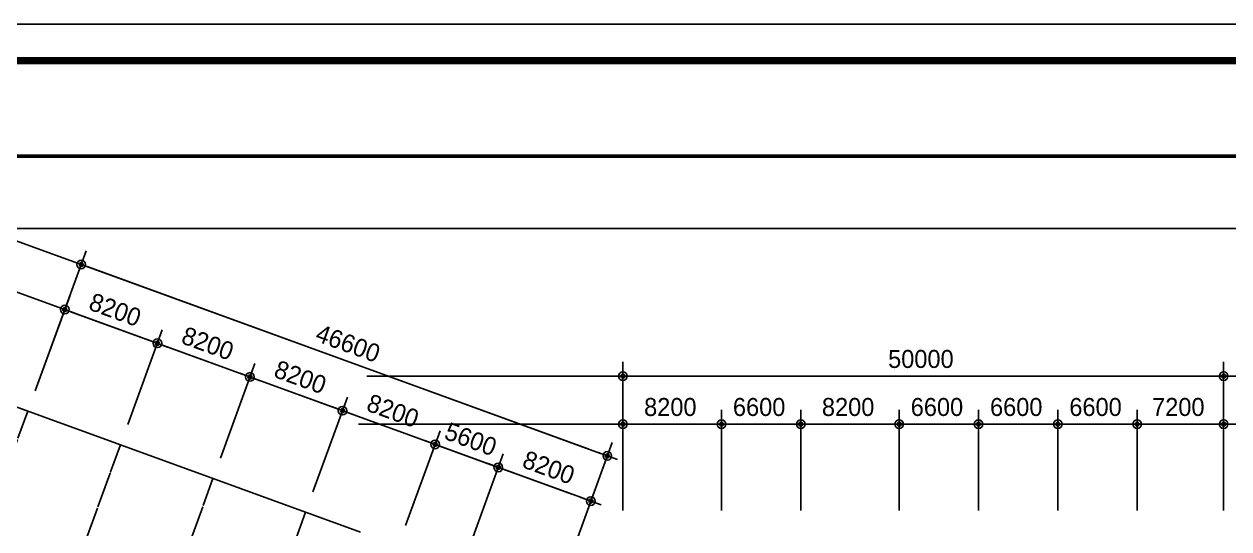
# Model space of a CAD drawing. Extents: x -1102843 to -854660, y -1929973 to -1754472.
# Drawn here: x -1005145 to -904863, y -1796509 to -1754472 of the extents above; entities that cross this region are included whole.
import ezdxf

# ---------------------------------------------------------------- set-up
doc = ezdxf.new("R2010")
doc.units = 0
doc.header["$LTSCALE"] = 100
doc.header["$MEASUREMENT"] = 0
doc.linetypes.add('CEN', pattern=[62, 60, -1, 0, -1])
for name, color, linetype in [('!!0-Cen', 174, 'CEN'), ('7DIM', 7, 'CONTINUOUS'), ('Dim', 7, 'CONTINUOUS'), ('TITLE-BOX', 5, 'CONTINUOUS')]:
    doc.layers.add(name, color=color, linetype=linetype)
doc.layers.add('DEFPOINT', color=135, linetype='CONTINUOUS', plot=False)
doc.styles.add('굴림', font='Gulim.ttf')

msp = doc.modelspace()

# ---------------------------------------------------------------- linework, layer by layer
at = {"layer": '!!0-Cen', "ltscale": 0.5}
for p, q in [((-1024741, -1841397, 0), (-1004835, -1786707, 0)), ((-1017035, -1844201, 0), (-997130, -1789511, 0)), ((-1009330, -1847006, 0), (-989424, -1792316, 0)), ((-1001624, -1849810, 0), (-981719, -1795120, 0))]:
    msp.add_line(p, q, dxfattribs=at)
at = {"layer": '7DIM'}
for p, q in [((-999543, -1774798), (-1001235, -1774183)), ((-1000911, -1778557), (-1002603, -1777942)), ((-994897, -1780746), (-993206, -1781362)), ((-993206, -1781362), (-994897, -1780746)), ((-987192, -1783551), (-985500, -1784166)), ((-985500, -1784166), (-987192, -1783551)), ((-954400, -1783784), (-956200, -1783784)), ((-906200, -1783784), (-904400, -1783784)), ((-979486, -1786355), (-977795, -1786971)), ((-977795, -1786971), (-979486, -1786355)), ((-954400, -1787784, 0), (-956200, -1787784, 0)), ((-948000, -1787784, 0), (-946200, -1787784, 0)), ((-946200, -1787784, 0), (-948000, -1787784, 0)), ((-941400, -1787784, 0), (-939600, -1787784, 0)), ((-939600, -1787784, 0), (-941400, -1787784, 0)), ((-933200, -1787784, 0), (-931400, -1787784, 0)), ((-931400, -1787784), (-933200, -1787784)), ((-926600, -1787784), (-924800, -1787784)), ((-924800, -1787784), (-926600, -1787784)), ((-920000, -1787784), (-918200, -1787784)), ((-918200, -1787784, 0), (-920000, -1787784, 0)), ((-911600, -1787784, 0), (-913400, -1787784, 0)), ((-913400, -1787784, 0), (-911600, -1787784, 0)), ((-906200, -1787784, 0), (-904400, -1787784, 0)), ((-971781, -1789160), (-970089, -1789775)), ((-971781, -1789160), (-970089, -1789775)), ((-957445, -1790121), (-955753, -1790737)), ((-964827, -1791691), (-966518, -1791075)), ((-964827, -1791691), (-966518, -1791075)), ((-958813, -1793880), (-957121, -1794495))]:
    msp.add_line(p, q, dxfattribs=at)
for centre, radius in [((-1000389, -1774491), 360), ((-1000389, -1774491), 168), ((-1001757, -1778249), 360), ((-1001757, -1778249), 168), ((-994051, -1781054), 360), ((-994051, -1781054), 360), ((-994051, -1781054), 168), ((-994051, -1781054), 168), ((-986346, -1783858), 360), ((-986346, -1783858), 360), ((-986346, -1783858), 168), ((-986346, -1783858), 168), ((-955300, -1783784), 360), ((-955300, -1783784), 168), ((-905300, -1783784), 360), ((-905300, -1783784), 168), ((-978640, -1786663), 360), ((-978640, -1786663), 360), ((-978640, -1786663), 168), ((-978640, -1786663), 168), ((-955300, -1787784, 0), 360), ((-955300, -1787784, 0), 168), ((-947100, -1787784, 0), 360), ((-947100, -1787784, 0), 360), ((-947100, -1787784, 0), 168), ((-947100, -1787784, 0), 168), ((-940500, -1787784, 0), 360), ((-940500, -1787784, 0), 360), ((-940500, -1787784, 0), 168), ((-940500, -1787784, 0), 168), ((-932300, -1787784, 0), 360), ((-932300, -1787784), 360), ((-932300, -1787784, 0), 168), ((-932300, -1787784), 168), ((-925700, -1787784), 360), ((-925700, -1787784), 360), ((-925700, -1787784), 168), ((-925700, -1787784), 168), ((-919100, -1787784), 360), ((-919100, -1787784, 0), 360), ((-919100, -1787784), 168), ((-919100, -1787784, 0), 168), ((-912500, -1787784, 0), 360), ((-912500, -1787784, 0), 360), ((-912500, -1787784, 0), 168), ((-912500, -1787784, 0), 168), ((-905300, -1787784, 0), 360), ((-905300, -1787784, 0), 168), ((-970935, -1789468), 360), ((-970935, -1789468), 360), ((-970935, -1789468), 168), ((-970935, -1789468), 168), ((-965673, -1791383), 360), ((-965673, -1791383), 360), ((-956599, -1790429), 360), ((-956599, -1790429), 168), ((-965673, -1791383), 168), ((-965673, -1791383), 168), ((-957967, -1794188), 360), ((-957967, -1794188), 168)]:
    msp.add_circle(centre, radius, dxfattribs=at)
at = {"layer": 'DEFPOINT', "linetype": 'Continuous'}
for p, q in [((-958197, -1789847, 0), (-1036755, -1761254, 0)), ((-959565, -1793606, 0), (-1034364, -1766381, 0)), ((-977146, -1796784, 0), (-1028985, -1777917, 0)), ((-976617, -1783784, 0), (-885546, -1783784, 0)), ((-977323, -1787784, 0), (-889546, -1787784, 0))]:
    msp.add_line(p, q, dxfattribs=at)
at = {"layer": 'DEFPOINT', "color": 161}
msp.add_line((-1096727, -1771480), (-857718, -1771480), dxfattribs=at)
for points in [[(-1102843, -1929973), (-854660, -1929973), (-854660, -1754472), (-1102843, -1754472)], [(-1096727, -1757530), (-857718, -1757530), (-857718, -1926915), (-1096727, -1926915)]]:
    msp.add_lwpolyline(points, close=True, dxfattribs=at)
at = {"layer": 'DEFPOINT', "color": 129, "linetype": 'Continuous'}
msp.add_lwpolyline([(-854660, -1754472), (-1102843, -1754472), (-1102843, -1929973), (-854660, -1929973)], close=True, dxfattribs=at)
at = {"layer": 'Dim', "color": 7}
for p, q in [((-1004219, -1785015), (-999978, -1773363)), ((-1004219, -1785015), (-1001346, -1777122)), ((-996514, -1787820), (-993641, -1779926)), ((-996514, -1787820), (-993641, -1779926)), ((-988808, -1790624), (-985935, -1782731)), ((-988808, -1790624), (-985935, -1782731)), ((-955300, -1794984), (-955300, -1782584)), ((-905300, -1794984), (-905300, -1782584)), ((-981103, -1793429), (-978230, -1785535)), ((-981103, -1793429), (-978230, -1785535)), ((-955300, -1794984, 0), (-955300, -1786584, 0)), ((-947100, -1794984, 0), (-947100, -1786584, 0)), ((-947100, -1794984, 0), (-947100, -1786584, 0)), ((-940500, -1794984, 0), (-940500, -1786584, 0)), ((-940500, -1794984, 0), (-940500, -1786584, 0)), ((-932300, -1794984, 0), (-932300, -1786584, 0)), ((-932300, -1794984), (-932300, -1786584)), ((-925700, -1794984), (-925700, -1786584)), ((-925700, -1794984), (-925700, -1786584)), ((-919100, -1794984), (-919100, -1786584)), ((-919100, -1794984, 0), (-919100, -1786584, 0)), ((-912500, -1794984, 0), (-912500, -1786584, 0)), ((-912500, -1794984, 0), (-912500, -1786584, 0)), ((-905300, -1794984, 0), (-905300, -1786584, 0)), ((-973397, -1796233), (-970525, -1788340)), ((-973397, -1796233), (-970525, -1788340)), ((-960430, -1800953), (-956189, -1789301)), ((-968135, -1798149), (-965262, -1790255)), ((-968135, -1798149), (-965262, -1790255)), ((-960430, -1800953), (-957557, -1793060))]:
    msp.add_line(p, q, dxfattribs=at)
at = {"layer": 'Dim'}
for p, q in [((-999825, -1774696), (-957163, -1790224)), ((-1001193, -1778455), (-994615, -1780849)), ((-993488, -1781259), (-986910, -1783653)), ((-954700, -1783784), (-905900, -1783784)), ((-985782, -1784064), (-979204, -1786458)), ((-978077, -1786868), (-971499, -1789262)), ((-954700, -1787784, 0), (-947700, -1787784, 0)), ((-946500, -1787784, 0), (-941100, -1787784, 0)), ((-939900, -1787784, 0), (-932900, -1787784, 0)), ((-931700, -1787784), (-926300, -1787784)), ((-925100, -1787784), (-919700, -1787784)), ((-918500, -1787784, 0), (-913100, -1787784, 0)), ((-911900, -1787784, 0), (-905900, -1787784, 0)), ((-971499, -1789262), (-972063, -1789057)), ((-970935, -1789468), (-965673, -1791383)), ((-965109, -1791588), (-964545, -1791793)), ((-965109, -1791588), (-958531, -1793982))]:
    msp.add_line(p, q, dxfattribs=at)
at = {"layer": 'TITLE-BOX', "color": 2}
for points, const_width in [([(-1096727, -1757530), (-857718, -1757530)], 612), ([(-1096727, -1765480), (-857718, -1765480)], 306)]:
    msp.add_lwpolyline(points, dxfattribs=dict(at, const_width=const_width))

# ---------------------------------------------------------------- texts
at = {"layer": 'Dim', "color": 3, "style": '굴림'}
for s, p in [('8200', (-999870, -1778214)), ('8200', (-992164, -1781018)), ('46600', (-980998, -1780826)), ('8200', (-984459, -1783823)), ('8200', (-976753, -1786627)), ('5600', (-970273, -1788986)), ('8200', (-963786, -1791347))]:
    msp.add_text(s, height=1500, rotation=340, dxfattribs=at).set_placement(p)
for s, p in [('50000', (-933230, -1783105)), ('8200', (-953539, -1787105, 0)), ('6600', (-946147, -1787105, 0)), ('8200', (-938739, -1787105, 0)), ('6600', (-931347, -1787105)), ('6600', (-924747, -1787105)), ('6600', (-918147, -1787105, 0)), ('7200', (-911256, -1787104, 0))]:
    msp.add_text(s, height=1500, dxfattribs=at).set_placement(p)

doc.saveas('drawing.dxf')
